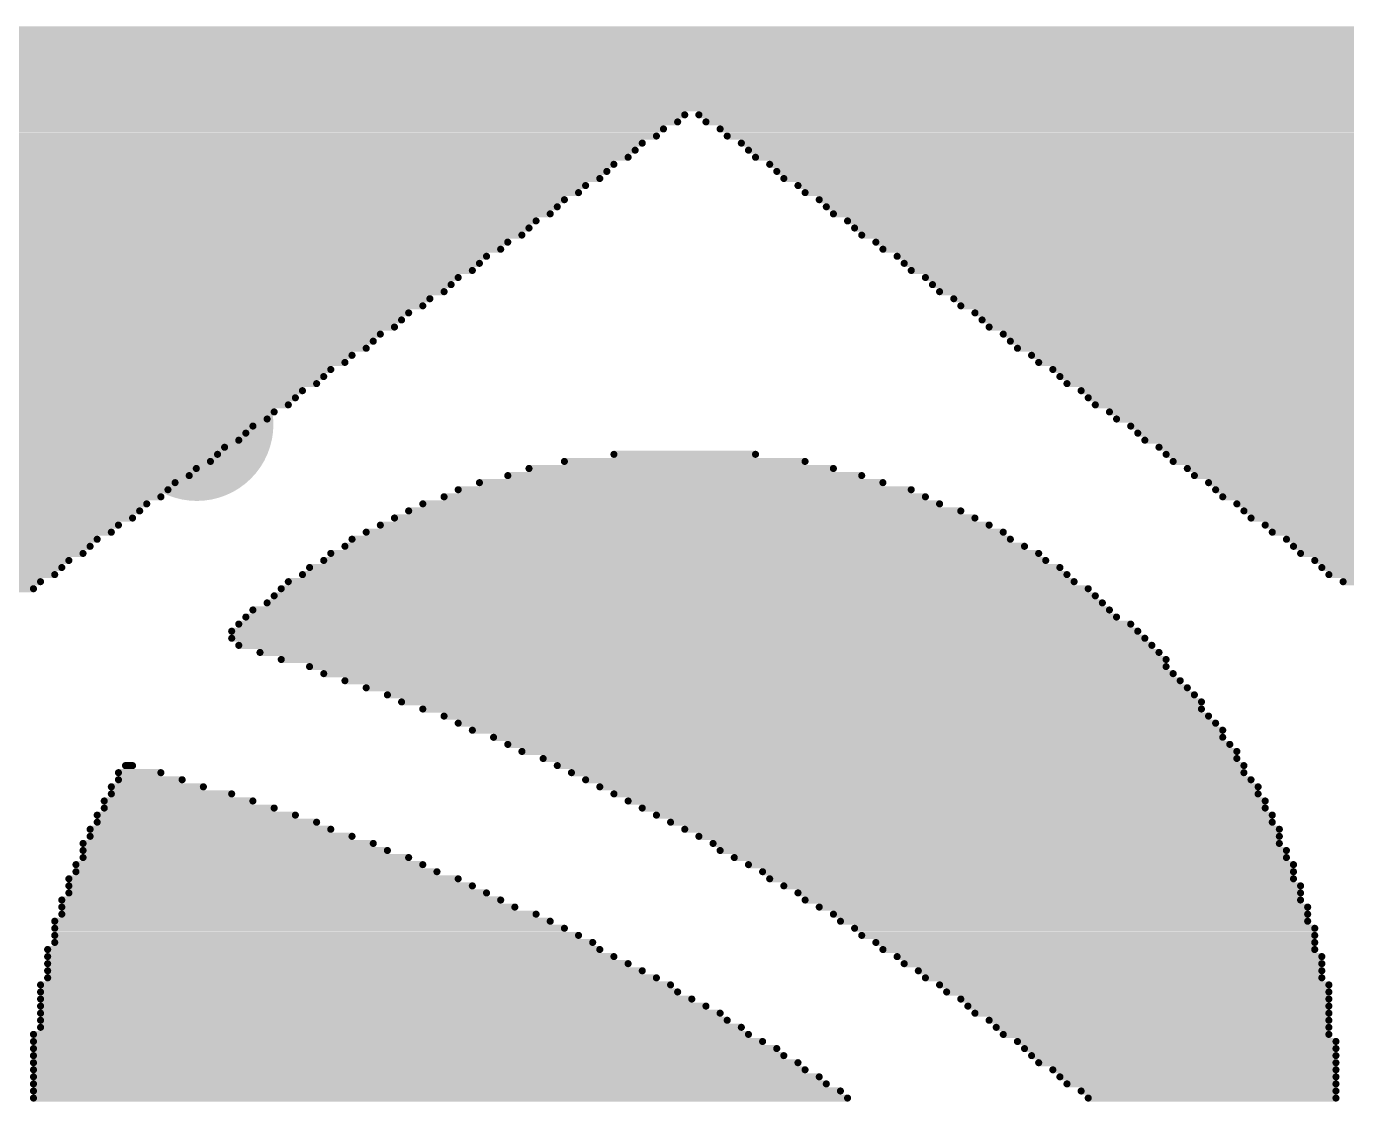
# Model space of a CAD drawing. Header units: millimetres. Extents: x 19 to 153, y 25 to 125.
# Drawn here: x 77.33 to 82.51, y 99.34 to 103.56 of the extents above; entities that cross this region are included whole.
import ezdxf

# ---------------------------------------------------------------- set-up
doc = ezdxf.new("R2010")
doc.units = ezdxf.units.MM
for name, color, linetype in [('MultiLayer', 9, 'Continuous'), ('TopOverlay', 2, 'Continuous'), ('ViaHoleLayer', 16, 'Continuous')]:
    doc.layers.add(name, color=color, linetype=linetype)

msp = doc.modelspace()

# ---------------------------------------------------------------- linework, layer by layer
at = {"layer": 'MultiLayer', "const_width": 0.3}
msp.add_lwpolyline([(77.85, 102, 1), (78.15, 102, 1)], format="xyb", close=True, dxfattribs=at)
at = {"layer": 'TopOverlay', "const_width": 0.0277}
for points in [[(73.1993, 103.5469), (86.5963, 103.5469)], [(73.1993, 103.5191), (86.5963, 103.5191)], [(73.1993, 103.4914), (86.5963, 103.4914)], [(73.1993, 103.4637), (86.5963, 103.4637)], [(73.1993, 103.4359), (86.5963, 103.4359)], [(73.1993, 103.4082), (86.5963, 103.4082)], [(73.1993, 103.3805), (86.5963, 103.3805)], [(73.1993, 103.3527), (86.5963, 103.3527)], [(73.1993, 103.325), (86.5963, 103.325)], [(73.1993, 103.2972), (86.5963, 103.2972)], [(73.1993, 103.2695), (86.5963, 103.2695)], [(73.1993, 103.2418), (86.5963, 103.2418)], [(73.1993, 103.214), (79.9117, 103.214)], [(79.9672, 103.214), (86.5963, 103.214)], [(73.1993, 103.1863), (79.8839, 103.1863)], [(73.1993, 103.1586), (79.8285, 103.1586)], [(79.9949, 103.1863), (86.5963, 103.1863)], [(80.0504, 103.1586), (86.5963, 103.1586)], [(73.1993, 103.1308), (79.8007, 103.1308)], [(73.1993, 103.1031), (79.7453, 103.1031)], [(80.0781, 103.1308), (86.5963, 103.1308)], [(80.1336, 103.1031), (86.5963, 103.1031)], [(73.1993, 103.0753), (79.7175, 103.0753)], [(73.1993, 103.0476), (79.6898, 103.0476)], [(80.1613, 103.0753), (86.5963, 103.0753)], [(80.1891, 103.0476), (86.5963, 103.0476)], [(73.1993, 103.0199), (79.6343, 103.0199)], [(73.1993, 102.9921), (79.6066, 102.9921)], [(80.2445, 103.0199), (86.5963, 103.0199)], [(80.2723, 102.9921), (86.5963, 102.9921)], [(73.1993, 102.9644), (79.5788, 102.9644)], [(73.1993, 102.9367), (79.5234, 102.9367)], [(80.3, 102.9644), (86.5963, 102.9644)], [(80.3555, 102.9367), (86.5963, 102.9367)], [(73.1993, 102.9089), (79.4956, 102.9089)], [(73.1993, 102.8812), (79.4402, 102.8812)], [(80.3832, 102.9089), (86.5963, 102.9089)], [(80.4387, 102.8812), (86.5963, 102.8812)], [(73.1993, 102.8535), (79.4124, 102.8535)], [(73.1993, 102.8257), (79.3847, 102.8257)], [(80.4664, 102.8535), (86.5963, 102.8535)], [(80.4942, 102.8257), (86.5963, 102.8257)], [(73.1993, 102.798), (79.3292, 102.798)], [(80.5496, 102.798), (86.5963, 102.798)], [(73.1993, 102.7702), (79.3015, 102.7702)], [(73.1993, 102.7425), (79.2737, 102.7425)], [(80.5774, 102.7702), (86.5963, 102.7702)], [(80.6051, 102.7425), (86.5963, 102.7425)], [(73.1993, 102.7148), (79.2183, 102.7148)], [(73.1993, 102.687), (79.1905, 102.687)], [(80.6606, 102.7148), (86.5963, 102.7148)], [(80.6883, 102.687), (86.5963, 102.687)], [(73.1993, 102.6593), (79.135, 102.6593)], [(73.1993, 102.6316), (79.1073, 102.6316)], [(80.7438, 102.6593), (86.5963, 102.6593)], [(80.7715, 102.6316), (86.5963, 102.6316)], [(73.1993, 102.6038), (79.0796, 102.6038)], [(73.1993, 102.5761), (79.0241, 102.5761)], [(80.7993, 102.6038), (86.5963, 102.6038)], [(80.8547, 102.5761), (86.5963, 102.5761)], [(73.1993, 102.5483), (78.9964, 102.5483)], [(73.1993, 102.5206), (78.9686, 102.5206)], [(80.8825, 102.5483), (86.5963, 102.5483)], [(80.9102, 102.5206), (86.5963, 102.5206)], [(73.1993, 102.4929), (78.9132, 102.4929)], [(73.1993, 102.4651), (78.8854, 102.4651)], [(80.9657, 102.4929), (86.5963, 102.4929)], [(80.9934, 102.4651), (86.5963, 102.4651)], [(73.1993, 102.4374), (78.8299, 102.4374)], [(81.0489, 102.4374), (86.5963, 102.4374)], [(73.1993, 102.4097), (78.8022, 102.4097)], [(73.1993, 102.3819), (78.7745, 102.3819)], [(81.0766, 102.4097), (86.5963, 102.4097)], [(81.1044, 102.3819), (86.5963, 102.3819)], [(73.1993, 102.3542), (78.719, 102.3542)], [(73.1993, 102.3265), (78.6913, 102.3264)], [(81.1599, 102.3542), (86.5963, 102.3542)], [(81.1876, 102.3264), (86.5963, 102.3265)], [(73.1993, 102.2987), (78.6635, 102.2987)], [(73.1993, 102.271), (78.608, 102.271)], [(81.2153, 102.2987), (86.5963, 102.2987)], [(81.2708, 102.271), (86.5963, 102.271)], [(73.1993, 102.2432), (78.5803, 102.2432)], [(73.1993, 102.2155), (78.5248, 102.2155)], [(81.2985, 102.2432), (86.5963, 102.2432)], [(81.354, 102.2155), (86.5963, 102.2155)], [(73.1993, 102.1878), (78.4971, 102.1878)], [(73.1993, 102.16), (78.4694, 102.16)], [(81.3817, 102.1878), (86.5963, 102.1878)], [(81.4095, 102.16), (86.5963, 102.16)], [(73.1993, 102.1323), (78.4139, 102.1323)], [(73.1993, 102.1045), (78.3861, 102.1045)], [(81.465, 102.1323), (86.5963, 102.1323)], [(81.4927, 102.1045), (86.5963, 102.1045)], [(73.1993, 102.0768), (78.3584, 102.0768)], [(73.1993, 102.0491), (78.3029, 102.0491)], [(81.5204, 102.0768), (86.5963, 102.0768)], [(81.5759, 102.0491), (86.5963, 102.0491)], [(73.1993, 102.0213), (78.2752, 102.0213)], [(81.6036, 102.0213), (86.5963, 102.0213)], [(73.1993, 101.9936), (78.2197, 101.9936)], [(73.1993, 101.9659), (78.192, 101.9659)], [(81.6591, 101.9936), (86.5963, 101.9936)], [(81.6869, 101.9659), (86.5963, 101.9659)], [(73.1993, 101.9381), (78.1643, 101.9381)], [(73.1993, 101.9104), (78.1088, 101.9104)], [(81.7146, 101.9381), (86.5963, 101.9381)], [(81.7701, 101.9104), (86.5963, 101.9104)], [(73.1993, 101.8827), (78.081, 101.8827)], [(73.1993, 101.8549), (78.0533, 101.8549)], [(79.4402, 101.8549), (80.3832, 101.8549)], [(79.6343, 101.8827), (80.1891, 101.8827)], [(81.7978, 101.8827), (86.5963, 101.8827)], [(81.8255, 101.8549), (86.5963, 101.8549)], [(73.1993, 101.8272), (77.9978, 101.8272)], [(73.1993, 101.7994), (77.9701, 101.7994)], [(79.2183, 101.7994), (80.6051, 101.7994)], [(79.3015, 101.8272), (80.4942, 101.8272)], [(81.881, 101.8272), (86.5963, 101.8272)], [(81.9088, 101.7994), (86.5963, 101.7994)], [(73.1993, 101.7717), (77.9146, 101.7717)], [(73.1993, 101.744), (77.8869, 101.744)], [(79.0241, 101.744), (80.7993, 101.744)], [(79.1073, 101.7717), (80.6883, 101.7717)], [(81.9642, 101.7717), (86.5963, 101.7717)], [(81.992, 101.744), (86.5963, 101.744)], [(73.1993, 101.7162), (77.8591, 101.7162)], [(73.1993, 101.6885), (77.8037, 101.6885)], [(78.8854, 101.6885), (80.9102, 101.6885)], [(78.9686, 101.7162), (80.8547, 101.7162)], [(82.0197, 101.7162), (86.5963, 101.7162)], [(82.0752, 101.6885), (86.5963, 101.6885)], [(73.1993, 101.6608), (77.7759, 101.6608)], [(78.8299, 101.6608), (80.9934, 101.6607)], [(82.1029, 101.6608), (86.5963, 101.6608)], [(73.1993, 101.633), (77.7482, 101.633)], [(73.1993, 101.6053), (77.6927, 101.6053)], [(78.719, 101.6053), (81.1044, 101.6053)], [(78.7745, 101.633), (81.0489, 101.633)], [(82.1306, 101.633), (86.5963, 101.633)], [(82.1861, 101.6053), (86.5963, 101.6053)], [(73.1993, 101.5775), (77.665, 101.5775)], [(73.1993, 101.5498), (77.6095, 101.5498)], [(78.608, 101.5498), (81.1876, 101.5498)], [(78.6635, 101.5775), (81.1599, 101.5775)], [(82.2139, 101.5775), (86.5963, 101.5775)], [(82.2693, 101.5498), (86.5963, 101.5498)], [(73.1993, 101.5221), (77.5818, 101.5221)], [(73.1993, 101.4943), (77.554, 101.4943)], [(78.5248, 101.4943), (81.2985, 101.4943)], [(78.5803, 101.5221), (81.2431, 101.5221)], [(82.2971, 101.5221), (86.5963, 101.5221)], [(82.3248, 101.4943), (86.5963, 101.4943)], [(73.1993, 101.4666), (77.4986, 101.4666)], [(73.1993, 101.4389), (77.4708, 101.4389)], [(78.4416, 101.4389), (81.3817, 101.4389)], [(78.4971, 101.4666), (81.3263, 101.4666)], [(82.3803, 101.4666), (86.5963, 101.4666)], [(82.408, 101.4389), (86.5963, 101.4389)], [(73.1993, 101.4111), (77.4431, 101.4111)], [(73.1993, 101.3834), (77.3876, 101.3834)], [(78.3584, 101.3834), (81.4372, 101.3834)], [(78.4139, 101.4111), (81.4095, 101.4111)], [(82.4358, 101.4111), (86.5963, 101.4111)], [(82.4912, 101.3834), (86.5963, 101.3834)], [(73.1993, 101.3557), (77.3599, 101.3557)], [(78.3029, 101.3279), (81.5204, 101.3279)], [(78.3307, 101.3557), (81.4927, 101.3557)], [(78.2752, 101.3002), (81.5482, 101.3002)], [(78.192, 101.2447), (81.6036, 101.2447)], [(78.2197, 101.2724), (81.5759, 101.2724)], [(78.1365, 101.1892), (81.6869, 101.1892)], [(78.1642, 101.217), (81.6591, 101.217)], [(78.1365, 101.1615), (81.7146, 101.1615)], [(78.1642, 101.1337), (81.7423, 101.1338)], [(78.2475, 101.106), (81.7701, 101.106)], [(78.3307, 101.0783), (81.7978, 101.0783)], [(78.4416, 101.0505), (81.7978, 101.0505)], [(78.4971, 101.0228), (81.8255, 101.0228)], [(78.5803, 100.9951), (81.8533, 100.9951)], [(78.6635, 100.9673), (81.881, 100.9673)], [(78.7467, 100.9396), (81.9088, 100.9396)], [(78.8022, 100.9119), (81.9365, 100.9119)], [(78.8854, 100.8841), (81.9365, 100.8841)], [(78.9686, 100.8564), (81.9642, 100.8564)], [(79.0241, 100.8286), (81.992, 100.8286)], [(79.0796, 100.8009), (82.0197, 100.8009)], [(79.1628, 100.7732), (82.0197, 100.7732)], [(79.2183, 100.7454), (82.0474, 100.7454)], [(79.2737, 100.7177), (82.0752, 100.7177)], [(77.7205, 100.6622), (77.7482, 100.6622)], [(79.3569, 100.69), (82.0752, 100.69)], [(79.4124, 100.6622), (82.1029, 100.6622)], [(77.6927, 100.6345), (77.8591, 100.6345)], [(77.6927, 100.6067), (77.9424, 100.6067)], [(79.4679, 100.6345), (82.1029, 100.6345)], [(79.5234, 100.6067), (82.1306, 100.6068)], [(77.665, 100.579), (78.0256, 100.579)], [(77.665, 100.5513), (78.1365, 100.5513)], [(79.5788, 100.579), (82.1584, 100.579)], [(79.6343, 100.5513), (82.1584, 100.5513)], [(77.6372, 100.5235), (78.2197, 100.5235)], [(79.6898, 100.5235), (82.1861, 100.5235)], [(77.6095, 100.4681), (78.3861, 100.4681)], [(77.6372, 100.4958), (78.3029, 100.4958)], [(79.7453, 100.4958), (82.1861, 100.4958)], [(79.8007, 100.4681), (82.2139, 100.4681)], [(77.5818, 100.4126), (78.5248, 100.4126)], [(77.6095, 100.4403), (78.4694, 100.4403)], [(79.8562, 100.4403), (82.2139, 100.4403)], [(79.9117, 100.4126), (82.2416, 100.4126)], [(77.554, 100.3571), (78.6913, 100.3571)], [(77.5818, 100.3849), (78.608, 100.3849)], [(79.9672, 100.3849), (82.2416, 100.3849)], [(80.0226, 100.3571), (82.2416, 100.3571)], [(77.554, 100.3294), (78.7467, 100.3294)], [(77.554, 100.3016), (78.8299, 100.3016)], [(80.0504, 100.3294), (82.2693, 100.3294)], [(80.1058, 100.3016), (82.2693, 100.3016)], [(77.5263, 100.2739), (78.8854, 100.2739)], [(77.5263, 100.2462), (78.9409, 100.2462)], [(80.1613, 100.2739), (82.2971, 100.2739)], [(80.2168, 100.2462), (82.2971, 100.2462)], [(77.4986, 100.2184), (79.0241, 100.2184)], [(77.4986, 100.1907), (79.0796, 100.1907)], [(80.2445, 100.2184), (82.2971, 100.2184)], [(80.3, 100.1907), (82.3248, 100.1907)], [(77.4708, 100.1352), (79.1905, 100.1352)], [(77.4986, 100.163), (79.135, 100.163)], [(80.3555, 100.163), (82.3248, 100.163)], [(80.3832, 100.1352), (82.3248, 100.1352)], [(77.4708, 100.1075), (79.246, 100.1075)], [(80.4387, 100.1075), (82.3525, 100.1075)], [(77.4431, 100.052), (79.3847, 100.052)], [(77.4708, 100.0797), (79.3292, 100.0797)], [(80.4942, 100.0797), (82.3525, 100.0797)], [(80.5219, 100.052), (82.3525, 100.052)], [(77.4431, 100.0243), (79.4402, 100.0243)], [(77.4431, 99.9965), (79.4956, 99.9965)], [(80.5774, 100.0243), (82.3803, 100.0243)], [(80.6051, 99.9965), (82.3803, 99.9965)], [(77.4153, 99.9411), (79.5788, 99.9411)], [(77.4431, 99.9688), (79.5511, 99.9688)], [(80.6606, 99.9688), (82.3803, 99.9688)], [(80.6883, 99.9411), (82.3803, 99.9411)], [(77.4153, 99.9133), (79.6343, 99.9133)], [(77.4153, 99.8856), (79.6898, 99.8856)], [(80.7438, 99.9133), (82.408, 99.9133)], [(80.7715, 99.8856), (82.408, 99.8856)], [(77.4153, 99.8578), (79.7453, 99.8578)], [(77.4153, 99.8301), (79.8007, 99.8301)], [(80.827, 99.8578), (82.408, 99.8578)], [(80.8547, 99.8301), (82.408, 99.8301)], [(77.3876, 99.8024), (79.8562, 99.8024)], [(77.3876, 99.7746), (79.8839, 99.7746)], [(80.9102, 99.8024), (82.4358, 99.8024)], [(80.938, 99.7746), (82.4358, 99.7746)], [(77.3876, 99.7469), (79.9394, 99.7469)], [(80.9934, 99.7469), (82.4358, 99.7469)], [(77.3876, 99.7192), (79.9949, 99.7192)], [(77.3876, 99.6914), (80.0504, 99.6914)], [(81.0212, 99.7192), (82.4358, 99.7192)], [(81.0489, 99.6914), (82.4358, 99.6914)], [(77.3876, 99.6637), (80.0781, 99.6637)], [(77.3876, 99.636), (80.1336, 99.636)], [(81.1044, 99.6637), (82.4358, 99.6637)], [(81.1321, 99.636), (82.4358, 99.636)], [(77.3599, 99.6082), (80.1613, 99.6082)], [(77.3599, 99.5805), (80.2168, 99.5805)], [(81.1599, 99.6082), (82.4358, 99.6082)], [(81.2153, 99.5805), (82.4635, 99.5805)], [(77.3599, 99.5527), (80.2723, 99.5527)], [(77.3599, 99.525), (80.3, 99.525)], [(81.2431, 99.5527), (82.4635, 99.5527)], [(81.2708, 99.525), (82.4635, 99.525)], [(77.3599, 99.4973), (80.3555, 99.4973)], [(77.3599, 99.4695), (80.3832, 99.4695)], [(81.2985, 99.4973), (82.4635, 99.4973)], [(81.354, 99.4695), (82.4635, 99.4695)], [(77.3599, 99.4418), (80.4387, 99.4418)], [(77.3599, 99.4141), (80.4664, 99.4141)], [(81.3817, 99.4418), (82.4635, 99.4418)], [(81.4095, 99.4141), (82.4635, 99.4141)], [(77.3599, 99.3863), (80.5219, 99.3863)], [(81.465, 99.3863), (82.4635, 99.3863)], [(77.3599, 99.3586), (80.5496, 99.3586)], [(81.4927, 99.3586), (82.4635, 99.3586)]]:
    msp.add_lwpolyline(points, dxfattribs=at)
at = {"layer": 'TopOverlay', "const_width": 0.0139}
for points in [[(79.9048, 103.214, 1), (79.9186, 103.214, 1)], [(79.9602, 103.214, 1), (79.9741, 103.214, 1)], [(79.8215, 103.1586, 1), (79.8354, 103.1586, 1)], [(79.877, 103.1863, 1), (79.8909, 103.1863, 1)], [(79.988, 103.1863, 1), (80.0018, 103.1863, 1)], [(80.0434, 103.1586, 1), (80.0573, 103.1586, 1)], [(79.7383, 103.1031, 1), (79.7522, 103.1031, 1)], [(79.7938, 103.1308, 1), (79.8077, 103.1308, 1)], [(80.0712, 103.1308, 1), (80.085, 103.1308, 1)], [(80.1266, 103.1031, 1), (80.1405, 103.1031, 1)], [(79.6829, 103.0476, 1), (79.6967, 103.0476, 1)], [(79.7106, 103.0753, 1), (79.7245, 103.0753, 1)], [(80.1544, 103.0753, 1), (80.1683, 103.0753, 1)], [(80.1821, 103.0476, 1), (80.196, 103.0476, 1)], [(79.5996, 102.9921, 1), (79.6135, 102.9921, 1)], [(79.6274, 103.0199, 1), (79.6412, 103.0199, 1)], [(80.2376, 103.0199, 1), (80.2515, 103.0199, 1)], [(80.2653, 102.9921, 1), (80.2792, 102.9921, 1)], [(79.5164, 102.9367, 1), (79.5303, 102.9367, 1)], [(79.5719, 102.9644, 1), (79.5858, 102.9644, 1)], [(80.2931, 102.9644, 1), (80.3069, 102.9644, 1)], [(80.3485, 102.9367, 1), (80.3624, 102.9367, 1)], [(79.4332, 102.8812, 1), (79.4471, 102.8812, 1)], [(79.4887, 102.9089, 1), (79.5026, 102.9089, 1)], [(80.3763, 102.9089, 1), (80.3901, 102.9089, 1)], [(80.4318, 102.8812, 1), (80.4456, 102.8812, 1)], [(79.3777, 102.8257, 1), (79.3916, 102.8257, 1)], [(79.4055, 102.8535, 1), (79.4193, 102.8535, 1)], [(80.4595, 102.8535, 1), (80.4734, 102.8535, 1)], [(80.4872, 102.8257, 1), (80.5011, 102.8257, 1)], [(79.3223, 102.798, 1), (79.3361, 102.798, 1)], [(80.5427, 102.798, 1), (80.5566, 102.798, 1)], [(79.2668, 102.7425, 1), (79.2807, 102.7425, 1)], [(79.2945, 102.7702, 1), (79.3084, 102.7702, 1)], [(80.5704, 102.7702, 1), (80.5843, 102.7702, 1)], [(80.5982, 102.7425, 1), (80.612, 102.7425, 1)], [(79.1836, 102.687, 1), (79.1975, 102.687, 1)], [(79.2113, 102.7148, 1), (79.2252, 102.7148, 1)], [(80.6537, 102.7148, 1), (80.6675, 102.7148, 1)], [(80.6814, 102.687, 1), (80.6953, 102.687, 1)], [(79.1004, 102.6316, 1), (79.1142, 102.6316, 1)], [(79.1281, 102.6593, 1), (79.142, 102.6593, 1)], [(80.7369, 102.6593, 1), (80.7507, 102.6593, 1)], [(80.7646, 102.6316, 1), (80.7785, 102.6316, 1)], [(79.0172, 102.5761, 1), (79.031, 102.5761, 1)], [(79.0726, 102.6038, 1), (79.0865, 102.6038, 1)], [(80.7923, 102.6038, 1), (80.8062, 102.6038, 1)], [(80.8478, 102.5761, 1), (80.8617, 102.5761, 1)], [(78.9617, 102.5206, 1), (78.9756, 102.5206, 1)], [(78.9894, 102.5483, 1), (79.0033, 102.5483, 1)], [(80.8755, 102.5483, 1), (80.8894, 102.5483, 1)], [(80.9033, 102.5206, 1), (80.9172, 102.5206, 1)], [(78.8785, 102.4651, 1), (78.8923, 102.4651, 1)], [(78.9062, 102.4929, 1), (78.9201, 102.4929, 1)], [(80.9588, 102.4929, 1), (80.9726, 102.4929, 1)], [(80.9865, 102.4651, 1), (81.0004, 102.4651, 1)], [(78.823, 102.4374, 1), (78.8369, 102.4374, 1)], [(81.042, 102.4374, 1), (81.0558, 102.4374, 1)], [(78.7675, 102.3819, 1), (78.7814, 102.3819, 1)], [(78.7953, 102.4097, 1), (78.8091, 102.4097, 1)], [(81.0697, 102.4097, 1), (81.0836, 102.4097, 1)], [(81.0974, 102.3819, 1), (81.1113, 102.3819, 1)], [(78.6843, 102.3264, 1), (78.6982, 102.3264, 1)], [(78.7121, 102.3542, 1), (78.7259, 102.3542, 1)], [(81.1529, 102.3542, 1), (81.1668, 102.3542, 1)], [(81.1807, 102.3264, 1), (81.1945, 102.3264, 1)], [(78.6011, 102.271, 1), (78.615, 102.271, 1)], [(78.6566, 102.2987, 1), (78.6705, 102.2987, 1)], [(81.2084, 102.2987, 1), (81.2223, 102.2987, 1)], [(81.2639, 102.271, 1), (81.2777, 102.271, 1)], [(78.5179, 102.2155, 1), (78.5318, 102.2155, 1)], [(78.5734, 102.2432, 1), (78.5872, 102.2432, 1)], [(81.2916, 102.2432, 1), (81.3055, 102.2432, 1)], [(81.3471, 102.2155, 1), (81.3609, 102.2155, 1)], [(78.4624, 102.16, 1), (78.4763, 102.16, 1)], [(78.4902, 102.1878, 1), (78.504, 102.1878, 1)], [(81.3748, 102.1878, 1), (81.3887, 102.1878, 1)], [(81.4025, 102.16, 1), (81.4164, 102.16, 1)], [(78.3792, 102.1045, 1), (78.3931, 102.1045, 1)], [(78.4069, 102.1323, 1), (78.4208, 102.1323, 1)], [(81.458, 102.1323, 1), (81.4719, 102.1323, 1)], [(81.4858, 102.1045, 1), (81.4996, 102.1045, 1)], [(78.296, 102.0491, 1), (78.3099, 102.0491, 1)], [(78.3515, 102.0768, 1), (78.3653, 102.0768, 1)], [(81.5135, 102.0768, 1), (81.5274, 102.0768, 1)], [(81.569, 102.0491, 1), (81.5828, 102.0491, 1)], [(78.2683, 102.0213, 1), (78.2821, 102.0213, 1)], [(81.5967, 102.0213, 1), (81.6106, 102.0213, 1)], [(78.185, 101.9659, 1), (78.1989, 101.9659, 1)], [(78.2128, 101.9936, 1), (78.2267, 101.9936, 1)], [(81.6522, 101.9936, 1), (81.6661, 101.9936, 1)], [(81.6799, 101.9659, 1), (81.6938, 101.9659, 1)], [(78.1018, 101.9104, 1), (78.1157, 101.9104, 1)], [(78.1573, 101.9381, 1), (78.1712, 101.9381, 1)], [(81.7077, 101.9381, 1), (81.7215, 101.9381, 1)], [(81.7631, 101.9104, 1), (81.777, 101.9104, 1)], [(78.0464, 101.8549, 1), (78.0602, 101.8549, 1)], [(78.0741, 101.8827, 1), (78.088, 101.8827, 1)], [(79.4332, 101.8549, 1), (79.4471, 101.8549, 1)], [(79.6274, 101.8827, 1), (79.6412, 101.8827, 1)], [(80.1821, 101.8827, 1), (80.196, 101.8827, 1)], [(80.3763, 101.8549, 1), (80.3901, 101.8549, 1)], [(81.7909, 101.8827, 1), (81.8047, 101.8827, 1)], [(81.8186, 101.8549, 1), (81.8325, 101.8549, 1)], [(77.9632, 101.7994, 1), (77.977, 101.7994, 1)], [(77.9909, 101.8272, 1), (78.0048, 101.8272, 1)], [(79.2113, 101.7994, 1), (79.2252, 101.7994, 1)], [(79.2945, 101.8272, 1), (79.3084, 101.8272, 1)], [(80.4872, 101.8272, 1), (80.5011, 101.8272, 1)], [(80.5982, 101.7994, 1), (80.612, 101.7994, 1)], [(81.8741, 101.8272, 1), (81.888, 101.8272, 1)], [(81.9018, 101.7994, 1), (81.9157, 101.7994, 1)], [(77.8799, 101.744, 1), (77.8938, 101.744, 1)], [(77.9077, 101.7717, 1), (77.9215, 101.7717, 1)], [(79.0172, 101.744, 1), (79.031, 101.744, 1)], [(79.1004, 101.7717, 1), (79.1142, 101.7717, 1)], [(80.6814, 101.7717, 1), (80.6953, 101.7717, 1)], [(80.7923, 101.744, 1), (80.8062, 101.744, 1)], [(81.9573, 101.7717, 1), (81.9712, 101.7717, 1)], [(81.985, 101.744, 1), (81.9989, 101.744, 1)], [(77.7967, 101.6885, 1), (77.8106, 101.6885, 1)], [(77.8522, 101.7162, 1), (77.8661, 101.7162, 1)], [(78.8785, 101.6885, 1), (78.8923, 101.6885, 1)], [(78.9617, 101.7162, 1), (78.9756, 101.7162, 1)], [(80.8478, 101.7162, 1), (80.8617, 101.7162, 1)], [(80.9033, 101.6885, 1), (80.9172, 101.6885, 1)], [(82.0128, 101.7162, 1), (82.0266, 101.7162, 1)], [(82.0682, 101.6885, 1), (82.0821, 101.6885, 1)], [(77.769, 101.6608, 1), (77.7829, 101.6608, 1)], [(78.823, 101.6608, 1), (78.8369, 101.6608, 1)], [(80.9865, 101.6607, 1), (81.0004, 101.6607, 1)], [(82.096, 101.6608, 1), (82.1098, 101.6608, 1)], [(77.6858, 101.6053, 1), (77.6997, 101.6053, 1)], [(77.7413, 101.633, 1), (77.7551, 101.633, 1)], [(78.7121, 101.6053, 1), (78.7259, 101.6053, 1)], [(78.7675, 101.633, 1), (78.7814, 101.633, 1)], [(81.042, 101.633, 1), (81.0558, 101.633, 1)], [(81.0974, 101.6053, 1), (81.1113, 101.6053, 1)], [(82.1237, 101.633, 1), (82.1376, 101.633, 1)], [(82.1792, 101.6053, 1), (82.1931, 101.6053, 1)], [(77.6026, 101.5498, 1), (77.6164, 101.5498, 1)], [(77.658, 101.5775, 1), (77.6719, 101.5775, 1)], [(78.6011, 101.5498, 1), (78.615, 101.5498, 1)], [(78.6566, 101.5775, 1), (78.6705, 101.5775, 1)], [(81.1529, 101.5775, 1), (81.1668, 101.5775, 1)], [(81.1807, 101.5498, 1), (81.1945, 101.5498, 1)], [(82.2069, 101.5775, 1), (82.2208, 101.5775, 1)], [(82.2624, 101.5498, 1), (82.2763, 101.5498, 1)], [(77.5471, 101.4943, 1), (77.561, 101.4943, 1)], [(77.5748, 101.5221, 1), (77.5887, 101.5221, 1)], [(78.5179, 101.4943, 1), (78.5318, 101.4943, 1)], [(78.5734, 101.5221, 1), (78.5872, 101.5221, 1)], [(81.2361, 101.5221, 1), (81.25, 101.5221, 1)], [(81.2916, 101.4943, 1), (81.3055, 101.4943, 1)], [(82.2901, 101.5221, 1), (82.304, 101.5221, 1)], [(82.3179, 101.4943, 1), (82.3317, 101.4943, 1)], [(77.4639, 101.4389, 1), (77.4778, 101.4389, 1)], [(77.4916, 101.4666, 1), (77.5055, 101.4666, 1)], [(78.4347, 101.4389, 1), (78.4486, 101.4389, 1)], [(78.4902, 101.4666, 1), (78.504, 101.4666, 1)], [(81.3193, 101.4666, 1), (81.3332, 101.4666, 1)], [(81.3748, 101.4389, 1), (81.3887, 101.4389, 1)], [(82.3733, 101.4666, 1), (82.3872, 101.4666, 1)], [(82.4011, 101.4389, 1), (82.415, 101.4389, 1)], [(77.3807, 101.3834, 1), (77.3945, 101.3834, 1)], [(77.4361, 101.4111, 1), (77.45, 101.4111, 1)], [(78.3515, 101.3834, 1), (78.3653, 101.3834, 1)], [(78.4069, 101.4111, 1), (78.4208, 101.4111, 1)], [(81.4025, 101.4111, 1), (81.4164, 101.4111, 1)], [(81.4303, 101.3834, 1), (81.4442, 101.3834, 1)], [(82.4288, 101.4111, 1), (82.4427, 101.4111, 1)], [(82.4843, 101.3834, 1), (82.4982, 101.3834, 1)], [(77.3529, 101.3557, 1), (77.3668, 101.3557, 1)], [(78.296, 101.3279, 1), (78.3099, 101.3279, 1)], [(78.3237, 101.3557, 1), (78.3376, 101.3557, 1)], [(81.4858, 101.3557, 1), (81.4996, 101.3557, 1)], [(81.5135, 101.3279, 1), (81.5274, 101.3279, 1)], [(78.2683, 101.3002, 1), (78.2821, 101.3002, 1)], [(81.5412, 101.3002, 1), (81.5551, 101.3002, 1)], [(78.1851, 101.2447, 1), (78.1989, 101.2447, 1)], [(78.2128, 101.2724, 1), (78.2267, 101.2724, 1)], [(81.569, 101.2724, 1), (81.5828, 101.2724, 1)], [(81.5967, 101.2447, 1), (81.6106, 101.2447, 1)], [(78.1296, 101.1892, 1), (78.1434, 101.1892, 1)], [(78.1573, 101.217, 1), (78.1712, 101.217, 1)], [(81.6522, 101.217, 1), (81.6661, 101.217, 1)], [(81.6799, 101.1892, 1), (81.6938, 101.1892, 1)], [(78.1296, 101.1615, 1), (78.1434, 101.1615, 1)], [(78.1573, 101.1337, 1), (78.1712, 101.1337, 1)], [(81.7077, 101.1615, 1), (81.7215, 101.1615, 1)], [(81.7354, 101.1338, 1), (81.7493, 101.1338, 1)], [(78.2405, 101.106, 1), (78.2544, 101.106, 1)], [(78.3237, 101.0783, 1), (78.3376, 101.0783, 1)], [(81.7631, 101.106, 1), (81.777, 101.106, 1)], [(81.7909, 101.0783, 1), (81.8047, 101.0783, 1)], [(78.4347, 101.0505, 1), (78.4486, 101.0505, 1)], [(78.4902, 101.0228, 1), (78.504, 101.0228, 1)], [(81.7909, 101.0505, 1), (81.8047, 101.0505, 1)], [(81.8186, 101.0228, 1), (81.8325, 101.0228, 1)], [(78.5734, 100.9951, 1), (78.5872, 100.9951, 1)], [(78.6566, 100.9673, 1), (78.6705, 100.9673, 1)], [(81.8463, 100.9951, 1), (81.8602, 100.9951, 1)], [(81.8741, 100.9673, 1), (81.8879, 100.9673, 1)], [(78.7398, 100.9396, 1), (78.7537, 100.9396, 1)], [(78.7953, 100.9119, 1), (78.8091, 100.9119, 1)], [(81.9018, 100.9396, 1), (81.9157, 100.9396, 1)], [(81.9296, 100.9119, 1), (81.9434, 100.9119, 1)], [(78.8785, 100.8841, 1), (78.8923, 100.8841, 1)], [(81.9296, 100.8841, 1), (81.9434, 100.8841, 1)], [(78.9617, 100.8564, 1), (78.9756, 100.8564, 1)], [(79.0172, 100.8286, 1), (79.031, 100.8286, 1)], [(81.9573, 100.8564, 1), (81.9712, 100.8564, 1)], [(81.985, 100.8286, 1), (81.9989, 100.8286, 1)], [(79.0726, 100.8009, 1), (79.0865, 100.8009, 1)], [(79.1558, 100.7732, 1), (79.1697, 100.7732, 1)], [(82.0128, 100.8009, 1), (82.0266, 100.8009, 1)], [(82.0128, 100.7732, 1), (82.0266, 100.7732, 1)], [(79.2113, 100.7454, 1), (79.2252, 100.7454, 1)], [(79.2668, 100.7177, 1), (79.2807, 100.7177, 1)], [(82.0405, 100.7454, 1), (82.0544, 100.7454, 1)], [(82.0682, 100.7177, 1), (82.0821, 100.7177, 1)], [(77.7135, 100.6622, 1), (77.7274, 100.6622, 1)], [(77.7413, 100.6622, 1), (77.7551, 100.6622, 1)], [(79.35, 100.69, 1), (79.3639, 100.69, 1)], [(79.4055, 100.6622, 1), (79.4193, 100.6622, 1)], [(82.0682, 100.69, 1), (82.0821, 100.69, 1)], [(82.096, 100.6622, 1), (82.1098, 100.6622, 1)], [(77.6858, 100.6345, 1), (77.6997, 100.6345, 1)], [(77.6858, 100.6067, 1), (77.6997, 100.6067, 1)], [(77.8522, 100.6345, 1), (77.8661, 100.6345, 1)], [(77.9354, 100.6067, 1), (77.9493, 100.6067, 1)], [(79.461, 100.6345, 1), (79.4748, 100.6345, 1)], [(79.5164, 100.6067, 1), (79.5303, 100.6067, 1)], [(82.096, 100.6345, 1), (82.1098, 100.6345, 1)], [(82.1237, 100.6068, 1), (82.1376, 100.6068, 1)], [(77.658, 100.579, 1), (77.6719, 100.579, 1)], [(77.658, 100.5513, 1), (77.6719, 100.5513, 1)], [(78.0186, 100.579, 1), (78.0325, 100.579, 1)], [(78.1296, 100.5513, 1), (78.1434, 100.5513, 1)], [(79.5719, 100.579, 1), (79.5858, 100.579, 1)], [(79.6274, 100.5513, 1), (79.6413, 100.5513, 1)], [(82.1515, 100.579, 1), (82.1653, 100.579, 1)], [(82.1515, 100.5513, 1), (82.1653, 100.5513, 1)], [(77.6303, 100.5235, 1), (77.6442, 100.5235, 1)], [(78.2128, 100.5235, 1), (78.2267, 100.5235, 1)], [(79.6829, 100.5235, 1), (79.6967, 100.5235, 1)], [(82.1792, 100.5235, 1), (82.1931, 100.5235, 1)], [(77.6026, 100.4681, 1), (77.6164, 100.4681, 1)], [(77.6303, 100.4958, 1), (77.6442, 100.4958, 1)], [(78.296, 100.4958, 1), (78.3099, 100.4958, 1)], [(78.3792, 100.4681, 1), (78.3931, 100.4681, 1)], [(79.7383, 100.4958, 1), (79.7522, 100.4958, 1)], [(79.7938, 100.4681, 1), (79.8077, 100.4681, 1)], [(82.1792, 100.4958, 1), (82.1931, 100.4958, 1)], [(82.2069, 100.4681, 1), (82.2208, 100.4681, 1)], [(77.5748, 100.4126, 1), (77.5887, 100.4126, 1)], [(77.6026, 100.4403, 1), (77.6164, 100.4403, 1)], [(78.4624, 100.4403, 1), (78.4763, 100.4403, 1)], [(78.5179, 100.4126, 1), (78.5318, 100.4126, 1)], [(79.8493, 100.4403, 1), (79.8631, 100.4403, 1)], [(79.9047, 100.4126, 1), (79.9186, 100.4126, 1)], [(82.2069, 100.4403, 1), (82.2208, 100.4403, 1)], [(82.2347, 100.4126, 1), (82.2485, 100.4126, 1)], [(77.5471, 100.3571, 1), (77.561, 100.3571, 1)], [(77.5748, 100.3849, 1), (77.5887, 100.3849, 1)], [(78.6011, 100.3849, 1), (78.615, 100.3849, 1)], [(78.6843, 100.3571, 1), (78.6982, 100.3571, 1)], [(79.9602, 100.3849, 1), (79.9741, 100.3849, 1)], [(80.0157, 100.3571, 1), (80.0296, 100.3571, 1)], [(82.2347, 100.3849, 1), (82.2485, 100.3849, 1)], [(82.2347, 100.3571, 1), (82.2485, 100.3571, 1)], [(77.5471, 100.3294, 1), (77.561, 100.3294, 1)], [(77.5471, 100.3016, 1), (77.561, 100.3016, 1)], [(78.7398, 100.3294, 1), (78.7537, 100.3294, 1)], [(78.823, 100.3016, 1), (78.8369, 100.3016, 1)], [(80.0434, 100.3294, 1), (80.0573, 100.3294, 1)], [(80.0989, 100.3016, 1), (80.1128, 100.3016, 1)], [(82.2624, 100.3294, 1), (82.2763, 100.3294, 1)], [(82.2624, 100.3016, 1), (82.2763, 100.3016, 1)], [(77.5194, 100.2739, 1), (77.5332, 100.2739, 1)], [(77.5194, 100.2462, 1), (77.5332, 100.2462, 1)], [(78.8785, 100.2739, 1), (78.8923, 100.2739, 1)], [(78.934, 100.2462, 1), (78.9478, 100.2462, 1)], [(80.1544, 100.2739, 1), (80.1683, 100.2739, 1)], [(80.2099, 100.2462, 1), (80.2237, 100.2462, 1)], [(82.2901, 100.2739, 1), (82.304, 100.2739, 1)], [(82.2901, 100.2462, 1), (82.304, 100.2462, 1)], [(77.4916, 100.2184, 1), (77.5055, 100.2184, 1)], [(77.4916, 100.1907, 1), (77.5055, 100.1907, 1)], [(79.0172, 100.2184, 1), (79.031, 100.2184, 1)], [(79.0726, 100.1907, 1), (79.0865, 100.1907, 1)], [(80.2376, 100.2184, 1), (80.2515, 100.2184, 1)], [(80.2931, 100.1907, 1), (80.3069, 100.1907, 1)], [(82.2901, 100.2184, 1), (82.304, 100.2184, 1)], [(82.3179, 100.1907, 1), (82.3317, 100.1907, 1)], [(77.4639, 100.1352, 1), (77.4778, 100.1352, 1)], [(77.4916, 100.163, 1), (77.5055, 100.163, 1)], [(79.1281, 100.163, 1), (79.142, 100.163, 1)], [(79.1836, 100.1352, 1), (79.1975, 100.1352, 1)], [(80.3485, 100.163, 1), (80.3624, 100.163, 1)], [(80.3763, 100.1352, 1), (80.3901, 100.1352, 1)], [(82.3179, 100.163, 1), (82.3317, 100.163, 1)], [(82.3179, 100.1352, 1), (82.3317, 100.1352, 1)], [(77.4639, 100.1075, 1), (77.4778, 100.1075, 1)], [(79.2391, 100.1075, 1), (79.2529, 100.1075, 1)], [(80.4318, 100.1075, 1), (80.4456, 100.1075, 1)], [(82.3456, 100.1075, 1), (82.3595, 100.1075, 1)], [(77.4362, 100.052, 1), (77.45, 100.052, 1)], [(77.4639, 100.0797, 1), (77.4777, 100.0797, 1)], [(79.3223, 100.0797, 1), (79.3361, 100.0797, 1)], [(79.3777, 100.052, 1), (79.3916, 100.052, 1)], [(80.4872, 100.0797, 1), (80.5011, 100.0797, 1)], [(80.515, 100.052, 1), (80.5288, 100.052, 1)], [(82.3456, 100.0797, 1), (82.3595, 100.0797, 1)], [(82.3456, 100.052, 1), (82.3595, 100.052, 1)], [(77.4362, 100.0243, 1), (77.45, 100.0243, 1)], [(77.4361, 99.9965, 1), (77.45, 99.9965, 1)], [(79.4332, 100.0243, 1), (79.4471, 100.0243, 1)], [(79.4887, 99.9965, 1), (79.5026, 99.9965, 1)], [(80.5704, 100.0243, 1), (80.5843, 100.0243, 1)], [(80.5982, 99.9965, 1), (80.612, 99.9965, 1)], [(82.3733, 100.0243, 1), (82.3872, 100.0243, 1)], [(82.3733, 99.9965, 1), (82.3872, 99.9965, 1)], [(77.4084, 99.9411, 1), (77.4223, 99.9411, 1)], [(77.4362, 99.9688, 1), (77.45, 99.9688, 1)], [(79.5442, 99.9688, 1), (79.558, 99.9688, 1)], [(79.5719, 99.9411, 1), (79.5858, 99.9411, 1)], [(80.6537, 99.9688, 1), (80.6675, 99.9688, 1)], [(80.6814, 99.9411, 1), (80.6953, 99.9411, 1)], [(82.3733, 99.9688, 1), (82.3872, 99.9688, 1)], [(82.3733, 99.9411, 1), (82.3872, 99.9411, 1)], [(77.4084, 99.9133, 1), (77.4223, 99.9133, 1)], [(77.4084, 99.8856, 1), (77.4223, 99.8856, 1)], [(79.6274, 99.9133, 1), (79.6412, 99.9133, 1)], [(79.6829, 99.8856, 1), (79.6967, 99.8856, 1)], [(80.7369, 99.9133, 1), (80.7507, 99.9133, 1)], [(80.7646, 99.8856, 1), (80.7785, 99.8856, 1)], [(82.4011, 99.9133, 1), (82.415, 99.9133, 1)], [(82.4011, 99.8856, 1), (82.415, 99.8856, 1)], [(77.4084, 99.8578, 1), (77.4223, 99.8578, 1)], [(77.4084, 99.8301, 1), (77.4223, 99.8301, 1)], [(79.7383, 99.8578, 1), (79.7522, 99.8578, 1)], [(79.7938, 99.8301, 1), (79.8077, 99.8301, 1)], [(80.8201, 99.8578, 1), (80.8339, 99.8578, 1)], [(80.8478, 99.8301, 1), (80.8617, 99.8301, 1)], [(82.4011, 99.8578, 1), (82.415, 99.8578, 1)], [(82.4011, 99.8301, 1), (82.415, 99.8301, 1)], [(77.3807, 99.8024, 1), (77.3945, 99.8024, 1)], [(77.3807, 99.7746, 1), (77.3945, 99.7746, 1)], [(79.8493, 99.8024, 1), (79.8631, 99.8024, 1)], [(79.877, 99.7746, 1), (79.8909, 99.7746, 1)], [(80.9033, 99.8024, 1), (80.9172, 99.8024, 1)], [(80.931, 99.7746, 1), (80.9449, 99.7746, 1)], [(82.4288, 99.8024, 1), (82.4427, 99.8024, 1)], [(82.4288, 99.7746, 1), (82.4427, 99.7746, 1)], [(77.3807, 99.7469, 1), (77.3945, 99.7469, 1)], [(79.9325, 99.7469, 1), (79.9464, 99.7469, 1)], [(80.9865, 99.7469, 1), (81.0004, 99.7469, 1)], [(82.4288, 99.7469, 1), (82.4427, 99.7469, 1)], [(77.3807, 99.7192, 1), (77.3945, 99.7192, 1)], [(77.3807, 99.6914, 1), (77.3945, 99.6914, 1)], [(79.988, 99.7192, 1), (80.0018, 99.7192, 1)], [(80.0434, 99.6914, 1), (80.0573, 99.6914, 1)], [(81.0142, 99.7192, 1), (81.0281, 99.7192, 1)], [(81.042, 99.6914, 1), (81.0558, 99.6914, 1)], [(82.4288, 99.7192, 1), (82.4427, 99.7192, 1)], [(82.4288, 99.6914, 1), (82.4427, 99.6914, 1)], [(77.3807, 99.6637, 1), (77.3945, 99.6637, 1)], [(77.3807, 99.636, 1), (77.3945, 99.636, 1)], [(80.0712, 99.6637, 1), (80.085, 99.6637, 1)], [(80.1266, 99.636, 1), (80.1405, 99.636, 1)], [(81.0974, 99.6637, 1), (81.1113, 99.6637, 1)], [(81.1252, 99.636, 1), (81.139, 99.636, 1)], [(82.4288, 99.6637, 1), (82.4427, 99.6637, 1)], [(82.4288, 99.636, 1), (82.4427, 99.636, 1)], [(77.3529, 99.6082, 1), (77.3668, 99.6082, 1)], [(77.3529, 99.5805, 1), (77.3668, 99.5805, 1)], [(80.1544, 99.6082, 1), (80.1683, 99.6082, 1)], [(80.2099, 99.5805, 1), (80.2237, 99.5805, 1)], [(81.1529, 99.6082, 1), (81.1668, 99.6082, 1)], [(81.2084, 99.5805, 1), (81.2223, 99.5805, 1)], [(82.4288, 99.6082, 1), (82.4427, 99.6082, 1)], [(82.4566, 99.5805, 1), (82.4704, 99.5805, 1)], [(77.3529, 99.5527, 1), (77.3668, 99.5527, 1)], [(77.3529, 99.525, 1), (77.3668, 99.525, 1)], [(80.2653, 99.5527, 1), (80.2792, 99.5527, 1)], [(80.2931, 99.525, 1), (80.3069, 99.525, 1)], [(81.2361, 99.5527, 1), (81.25, 99.5527, 1)], [(81.2639, 99.525, 1), (81.2777, 99.525, 1)], [(82.4566, 99.5527, 1), (82.4704, 99.5527, 1)], [(82.4566, 99.525, 1), (82.4704, 99.525, 1)], [(77.3529, 99.4973, 1), (77.3668, 99.4973, 1)], [(77.3529, 99.4695, 1), (77.3668, 99.4695, 1)], [(80.3485, 99.4973, 1), (80.3624, 99.4973, 1)], [(80.3763, 99.4695, 1), (80.3901, 99.4695, 1)], [(81.2916, 99.4973, 1), (81.3055, 99.4973, 1)], [(81.3471, 99.4695, 1), (81.3609, 99.4695, 1)], [(82.4566, 99.4973, 1), (82.4704, 99.4973, 1)], [(82.4566, 99.4695, 1), (82.4704, 99.4695, 1)], [(77.3529, 99.4418, 1), (77.3668, 99.4418, 1)], [(77.3529, 99.4141, 1), (77.3668, 99.4141, 1)], [(80.4318, 99.4418, 1), (80.4456, 99.4418, 1)], [(80.4595, 99.4141, 1), (80.4734, 99.4141, 1)], [(81.3748, 99.4418, 1), (81.3887, 99.4418, 1)], [(81.4025, 99.4141, 1), (81.4164, 99.4141, 1)], [(82.4566, 99.4418, 1), (82.4704, 99.4418, 1)], [(82.4566, 99.4141, 1), (82.4704, 99.4141, 1)], [(77.3529, 99.3863, 1), (77.3668, 99.3863, 1)], [(80.515, 99.3863, 1), (80.5288, 99.3863, 1)], [(81.458, 99.3863, 1), (81.4719, 99.3863, 1)], [(82.4566, 99.3863, 1), (82.4704, 99.3863, 1)], [(77.3529, 99.3586, 1), (77.3668, 99.3586, 1)], [(80.5427, 99.3586, 1), (80.5566, 99.3586, 1)], [(81.4858, 99.3586, 1), (81.4996, 99.3586, 1)], [(82.4566, 99.3586, 1), (82.4704, 99.3586, 1)]]:
    msp.add_lwpolyline(points, format="xyb", close=True, dxfattribs=at)
at = {"layer": 'ViaHoleLayer', "const_width": 0.2}
msp.add_lwpolyline([(77.9, 102, 1), (78.1, 102, 1)], format="xyb", close=True, dxfattribs=at)

doc.saveas('drawing.dxf')
